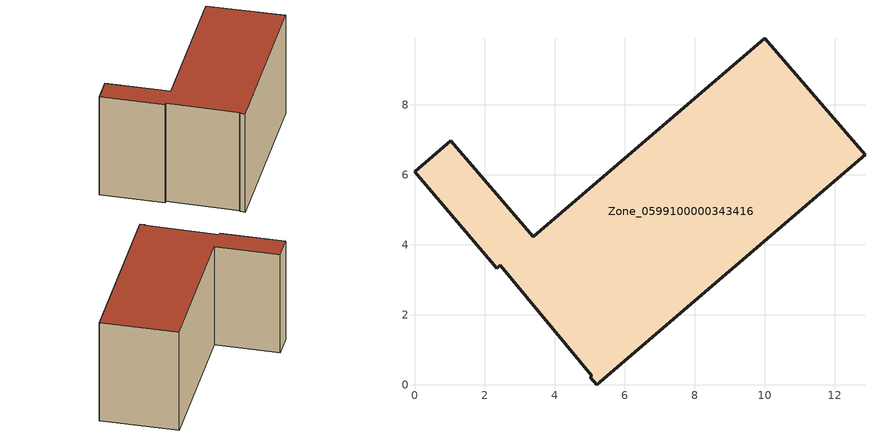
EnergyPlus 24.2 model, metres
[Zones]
Zone_0599100000343416
 floor ground (C_G): 5.21,0 5.02,0.22 5.07,0.26 2.45,3.41 2.35,3.33 0,6.08 1.03,6.97 3.39,4.23 10.01,9.9 12.87,6.57 z0
 wall outside (C_F): 12.87,6.57 10.01,9.9 3.39,4.23 1.03,6.97 0,6.08 2.35,3.33 2.45,3.41 5.07,0.26 5.02,0.22 5.21,0 12.87,6.57 z0:6.22
 roof outside (C_R): 0,6.08 2.35,3.33 2.45,3.41 5.07,0.26 5.02,0.22 5.21,0 12.87,6.57 10.01,9.9 3.39,4.23 1.03,6.97 z6.22
[BUILDING]
Pand.0599100000343416: North Axis=0; Terrain=City; Loads Convergence Tolerance Value=0.04; Temperature Convergence Tolerance Value=0.4; Solar Distribution=FullExterior; Maximum Number of Warmup Days=25; Minimum Number of Warmup Days=1
[Site:Location]
Rotterdam.The.Hague.AP_ZH_NLD Design_Conditions: Latitude=51.96; Longitude=4.45; Time Zone=1; Elevation=-4.5
[SITE:GROUNDTEMPERATURE:BUILDINGSURFACE]
18, 18, 18, 18, 18, 18, 18, 18, 18, 18, 18, 18
[MATERIAL] Thermal Absorptance=0.9; Solar Absorptance=0.7; Visible Absorptance=0.7
Name | Roughness | Thickness | Conductivity | Density | Specific Heat
G.TI.1992-2005 | MediumSmooth | 0.15 | 0.06 | 540 | 1210
F.TI.1992-2005 | Rough | 0.3 | 0.12 | 1920 | 840
R.TI.1992-2005 | MediumRough | 0.2 | 0.08 | 1500 | 1000
[CONSTRUCTION]
C_G: G.TI.1992-2005
C_F: F.TI.1992-2005
C_R: R.TI.1992-2005
[ZONE]
Zone_0599100000343416: Type=1; Multiplier=1; Ceiling Height=Autocalculate; Volume=Autocalculate; Floor Area=autocalculate; Part of Total Floor Area=Yes
[ZONEINFILTRATION:DESIGNFLOWRATE]
Infil_Zone_0599100000343416: Zone or ZoneList or Space or SpaceList=Zone_0599100000343416; Schedule=AlwaysOn; Design Flow Rate Calculation Method=Flow/Area; Flow Rate per Floor Area=0.0015; Constant Term Coefficient=1; Temperature Term Coefficient=0; Velocity Term Coefficient=0; Velocity Squared Term Coefficient=0
[HVACTEMPLATE:ZONE:IDEALLOADSAIRSYSTEM]
Zone_0599100000343416: Maximum Heating Supply Air Temperature=50; Minimum Cooling Supply Air Temperature=13; Maximum Heating Supply Air Humidity Ratio=0.0156; Minimum Cooling Supply Air Humidity Ratio=0.0077; Heating Limit=NoLimit; Cooling Limit=NoLimit; Dehumidification Control Type=ConstantSensibleHeatRatio; Cooling Sensible Heat Ratio=0.7; Dehumidification Setpoint=60; Humidification Control Type=None; Humidification Setpoint=30; Outdoor Air Method=None; Outdoor Air Flow Rate per Person=0.00944; Outdoor Air Flow Rate per Zone Floor Area=0; Outdoor Air Flow Rate per Zone=0; Demand Controlled Ventilation Type=None; Outdoor Air Economizer Type=NoEconomizer; Heat Recovery Type=None; Sensible Heat Recovery Effectiveness=0.7; Latent Heat Recovery Effectiveness=0.65
[ZONECONTROL:THERMOSTAT]
ThermostatControl_Zone_0599100000343416: Zone or ZoneList=Zone_0599100000343416; Control Type Schedule=DualSetpointControlType; Control 1=Thermostat_Zone_0599100000343416; Temperature Difference Between Cutout And Setpoint=0
[THERMOSTATSETPOINT:DUALSETPOINT]
Thermostat_Zone_0599100000343416: Heating Setpoint Temperature Schedule=HeatingSetpoint_Zone_0599100000343416; Cooling Setpoint Temperature Schedule=CoolingSetpoint_Zone_0599100000343416
[SCHEDULE:COMPACT]
HeatingSetpoint_Zone_0599100000343416: Through: 12/31, For: AllDays, Until: 24:00, 21
CoolingSetpoint_Zone_0599100000343416: Through: 12/31, For: AllDays, Until: 24:00, 24
DualSetpointControlType: Through: 12/31, For: AllDays, Until: 24:00, 4
AlwaysOn: Through: 12/31, For: AllDays, Until: 24:00, 1
